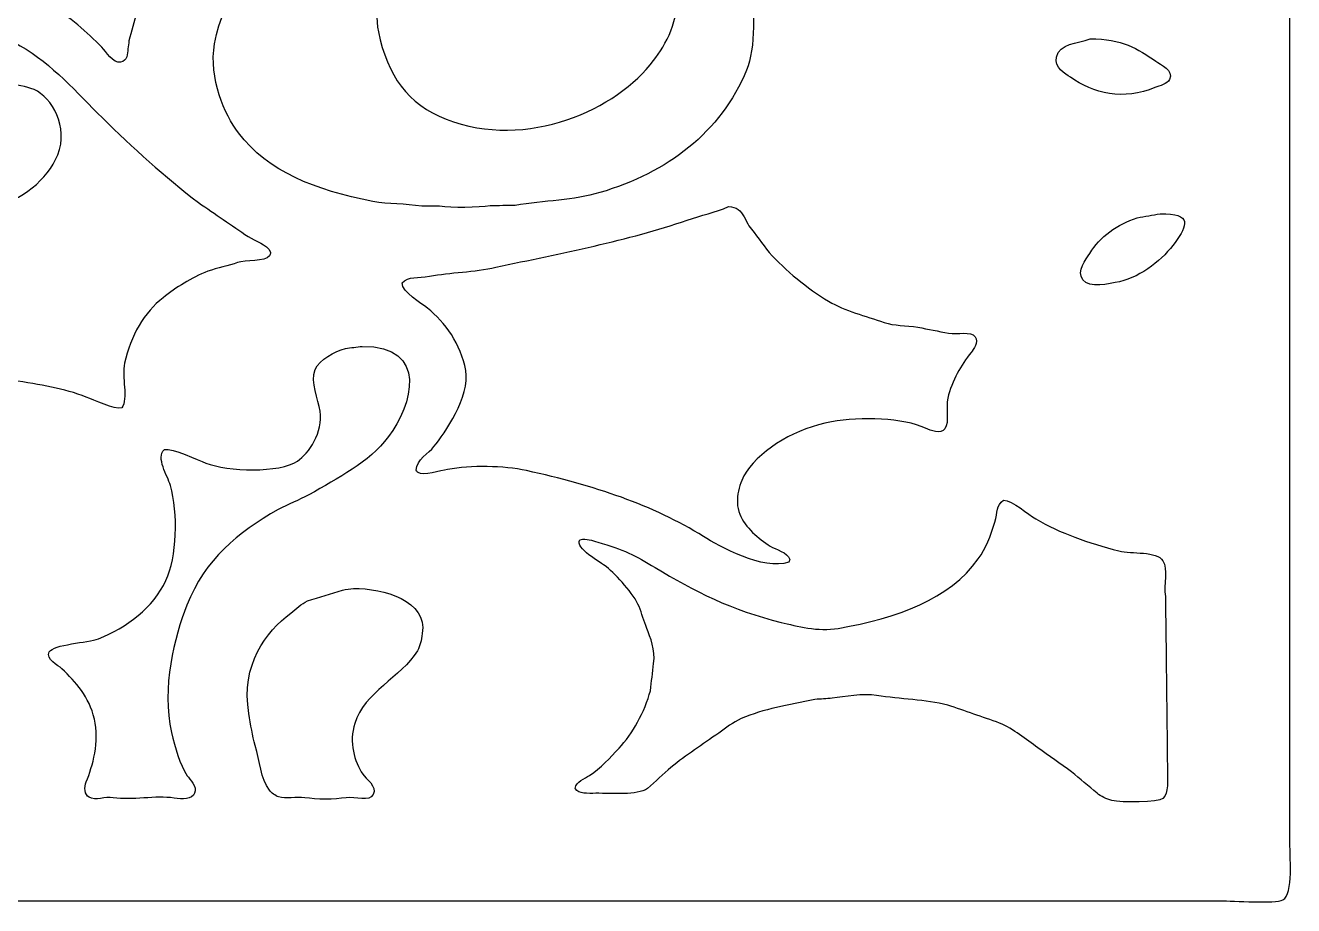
# Model space of a CAD drawing. Header units: centimetres. Extents: x -21.9 to -17, y -9 to 2.3.
# Drawn here: x -20.133 to -17.022, y -9.009 to -6.851 of the extents above; entities that cross this region are included whole.
import ezdxf

# ---------------------------------------------------------------- set-up
doc = ezdxf.new("R2010")
doc.units = ezdxf.units.CM
doc.header["$MEASUREMENT"] = 0
doc.layers.add('layer 1', color=7, linetype='Continuous')

msp = doc.modelspace()

# ---------------------------------------------------------------- linework, layer by layer
at = {"layer": 'layer 1', "color": 250, "lineweight": 30}
for points, knots in [([(-21.87559, 2.29281), (-20.66356, 2.28924), (-19.43876, 2.28987), (-18.2218, 2.28987), (-18.2218, 2.28987), (-17.92483, 2.28987), (-17.62777, 2.28987), (-17.3308, 2.28987), (-17.3308, 2.28987), (-17.25943, 2.28987), (-17.18805, 2.28987), (-17.11668, 2.28987), (-17.11668, 2.28987), (-17.08796, 2.28987), (-17.0516, 2.29621), (-17.03873, 2.2791), (-17.03873, 2.2791), (-17.02287, 2.258), (-17.03182, 2.15605), (-17.03182, 2.11653), (-17.03182, 2.11653), (-17.03182, 1.97094), (-17.03182, 1.82532), (-17.03182, 1.67973), (-17.03182, 1.67973), (-17.03182, 1.11895), (-17.03182, 0.55799), (-17.03182, -0.0028), (-17.03182, -0.0028), (-17.03182, -2.15814), (-17.03182, -4.31413), (-17.03182, -6.46947), (-17.03182, -6.46947), (-17.03182, -7.10892), (-17.03182, -7.74857), (-17.03182, -8.38803), (-17.03182, -8.38803), (-17.03182, -8.54014), (-17.03182, -8.69229), (-17.03182, -8.8444), (-17.03182, -8.8444), (-17.03182, -8.88635), (-17.02225, -8.98139), (-17.0486, -8.99522), (-17.0486, -8.99522), (-17.06745, -9.00512), (-17.16914, -8.99719), (-17.20253, -8.99718), (-17.20253, -8.99718), (-17.33342, -8.99718), (-17.46435, -8.99718), (-17.59524, -8.99718), (-17.59524, -8.99718), (-18.0698, -8.99718), (-18.5445, -8.99718), (-19.01906, -8.99718), (-19.01906, -8.99718), (-19.74521, -8.99718), (-20.47157, -8.99718), (-21.19772, -8.99718), (-21.19772, -8.99718), (-21.37399, -8.99718), (-21.55032, -8.99718), (-21.7266, -8.99718), (-21.7266, -8.99718), (-21.77076, -8.99719), (-21.88663, -9.00917), (-21.9042, -8.98543), (-21.9042, -8.98543), (-21.91923, -8.96513), (-21.9121, -8.88265), (-21.9121, -8.84832), (-21.9121, -8.84832), (-21.9121, -8.72983), (-21.9121, -8.61131), (-21.9121, -8.49282), (-21.9121, -8.49282), (-21.9121, -8.03616), (-21.9121, -7.57936), (-21.9121, -7.1227), (-21.9121, -7.1227), (-21.9121, -5.37114), (-21.9121, -3.61905), (-21.9121, -1.86749), (-21.9121, -1.86749), (-21.9121, -0.81185), (-21.9121, 0.24411), (-21.9121, 1.29974), (-21.9121, 1.29974), (-21.9121, 1.54848), (-21.9121, 1.79728), (-21.9121, 2.04601), (-21.9121, 2.04601), (-21.9121, 2.09889), (-21.9121, 2.15179), (-21.9121, 2.20467), (-21.9121, 2.20467), (-21.91212, 2.2281), (-21.91796, 2.25672), (-21.90815, 2.27322), (-21.90815, 2.27322), (-21.90044, 2.2862), (-21.89055, 2.28652), (-21.87559, 2.29281)], [0, 0, 0, 0, 0.037037, 0.037037, 0.037037, 0.037037, 0.0740741, 0.0740741, 0.0740741, 0.0740741, 0.1111111, 0.1111111, 0.1111111, 0.1111111, 0.1481481, 0.1481481, 0.1481481, 0.1481481, 0.1851852, 0.1851852, 0.1851852, 0.1851852, 0.2222222, 0.2222222, 0.2222222, 0.2222222, 0.2592593, 0.2592593, 0.2592593, 0.2592593, 0.2962963, 0.2962963, 0.2962963, 0.2962963, 0.3333333, 0.3333333, 0.3333333, 0.3333333, 0.3703704, 0.3703704, 0.3703704, 0.3703704, 0.4074074, 0.4074074, 0.4074074, 0.4074074, 0.4444444, 0.4444444, 0.4444444, 0.4444444, 0.4814815, 0.4814815, 0.4814815, 0.4814815, 0.5185185, 0.5185185, 0.5185185, 0.5185185, 0.5555556, 0.5555556, 0.5555556, 0.5555556, 0.5925926, 0.5925926, 0.5925926, 0.5925926, 0.6296296, 0.6296296, 0.6296296, 0.6296296, 0.6666667, 0.6666667, 0.6666667, 0.6666667, 0.7037037, 0.7037037, 0.7037037, 0.7037037, 0.7407407, 0.7407407, 0.7407407, 0.7407407, 0.7777778, 0.7777778, 0.7777778, 0.7777778, 0.8148148, 0.8148148, 0.8148148, 0.8148148, 0.8518519, 0.8518519, 0.8518519, 0.8518519, 0.8888889, 0.8888889, 0.8888889, 0.8888889, 0.9259259, 0.9259259, 0.9259259, 0.9259259, 1, 1, 1, 1]), ([(-20.72706, -5.55965), (-20.74679, -5.56259), (-20.76653, -5.56553), (-20.78626, -5.56847), (-20.78626, -5.56847), (-20.83564, -5.58102), (-20.89055, -5.5973), (-20.93723, -5.61156), (-20.93723, -5.61156), (-20.95268, -5.61547), (-20.96814, -5.61939), (-20.9836, -5.62331), (-20.9836, -5.62331), (-21.07798, -5.66017), (-21.16528, -5.70244), (-21.24212, -5.7565), (-21.24212, -5.7565), (-21.27293, -5.77817), (-21.29906, -5.80544), (-21.32698, -5.82995), (-21.32698, -5.82995), (-21.37719, -5.87403), (-21.3991, -5.90948), (-21.4217, -5.98175), (-21.4217, -5.98175), (-21.42742, -6.00003), (-21.43731, -6.02394), (-21.43256, -6.05129), (-21.43256, -6.05129), (-21.38884, -6.30269), (-21.23716, -6.38993), (-20.98558, -6.43519), (-20.98558, -6.43519), (-20.95992, -6.43682), (-20.93426, -6.43846), (-20.90861, -6.44009), (-20.90861, -6.44009), (-20.88066, -6.44009), (-20.8527, -6.44009), (-20.82474, -6.44009), (-20.82474, -6.44009), (-20.80304, -6.43846), (-20.78132, -6.43682), (-20.75962, -6.43519), (-20.75962, -6.43519), (-20.71131, -6.42587), (-20.66038, -6.40457), (-20.63628, -6.37056), (-20.63628, -6.37056), (-20.60819, -6.3309), (-20.6074, -6.25833), (-20.64615, -6.22757), (-20.64615, -6.22757), (-20.66704, -6.21098), (-20.69203, -6.20014), (-20.71719, -6.18742), (-20.71719, -6.18742), (-20.81419, -6.13838), (-20.96401, -6.14272), (-21.05465, -6.08752), (-21.05465, -6.08752), (-21.09299, -6.06417), (-21.13107, -6.02528), (-21.14542, -5.97881), (-21.14542, -5.97881), (-21.1474, -5.9651), (-21.14937, -5.95139), (-21.15134, -5.93768), (-21.15134, -5.93768), (-21.16224, -5.88523), (-21.15036, -5.83789), (-21.12766, -5.80547), (-21.12766, -5.80547), (-21.05463, -5.70114), (-20.8859, -5.66635), (-20.73199, -5.64094), (-20.73199, -5.64094), (-20.69466, -5.63477), (-20.62498, -5.63501), (-20.58892, -5.64094), (-20.58892, -5.64094), (-20.57346, -5.64159), (-20.558, -5.64224), (-20.54254, -5.6429), (-20.54254, -5.6429), (-20.30559, -5.69498), (-20.12, -5.78709), (-20.05215, -6.00722), (-20.05215, -6.00722), (-20.01916, -6.11423), (-20.0724, -6.23672), (-20.11036, -6.30102), (-20.11036, -6.30102), (-20.11924, -6.31734), (-20.12812, -6.33367), (-20.137, -6.34999), (-20.137, -6.34999), (-20.15966, -6.38079), (-20.19101, -6.4094), (-20.22087, -6.43323), (-20.22087, -6.43323), (-20.24206, -6.45015), (-20.26106, -6.47061), (-20.28304, -6.4871), (-20.28304, -6.4871), (-20.38249, -6.56173), (-20.49228, -6.62423), (-20.63233, -6.65849), (-20.63233, -6.65849), (-20.66204, -6.66575), (-20.69029, -6.6732), (-20.72212, -6.67905), (-20.72212, -6.67905), (-20.7522, -6.68458), (-20.78605, -6.68101), (-20.81882, -6.68101), (-20.81882, -6.68101), (-20.84603, -6.68101), (-20.87291, -6.68185), (-20.89677, -6.67709), (-20.89677, -6.67709), (-21.02134, -6.65228), (-21.1276, -6.61895), (-21.22239, -6.56447), (-21.22239, -6.56447), (-21.24436, -6.55184), (-21.32899, -6.49045), (-21.35165, -6.49395), (-21.35165, -6.49395), (-21.35197, -6.49624), (-21.3523, -6.49853), (-21.35263, -6.50081), (-21.35263, -6.50081), (-21.33814, -6.53507), (-21.28458, -6.56955), (-21.26087, -6.59874), (-21.26087, -6.59874), (-21.22502, -6.63955), (-21.18916, -6.68036), (-21.15332, -6.72116), (-21.15332, -6.72116), (-21.13433, -6.7461), (-21.12055, -6.77372), (-21.10398, -6.80147), (-21.10398, -6.80147), (-21.08043, -6.84091), (-21.04701, -6.91599), (-21.06846, -6.98559), (-21.06846, -6.98559), (-21.07987, -7.02263), (-21.10494, -7.0499), (-21.12667, -7.07667), (-21.12667, -7.07667), (-21.18774, -7.15191), (-21.28494, -7.18269), (-21.39506, -7.20986), (-21.39506, -7.20986), (-21.43281, -7.21918), (-21.48439, -7.21573), (-21.52629, -7.21574), (-21.52629, -7.21574), (-21.54955, -7.21574), (-21.57742, -7.21134), (-21.58846, -7.22553), (-21.58846, -7.22553), (-21.59667, -7.23608), (-21.59628, -7.25811), (-21.59339, -7.27548), (-21.59339, -7.27548), (-21.58977, -7.31889), (-21.58615, -7.36232), (-21.58254, -7.40573), (-21.58254, -7.40573), (-21.57873, -7.42855), (-21.58886, -7.4532), (-21.5776, -7.46841), (-21.5776, -7.46841), (-21.56345, -7.48753), (-21.51872, -7.47851), (-21.48781, -7.47918), (-21.48781, -7.47918), (-21.43762, -7.48027), (-21.39618, -7.49137), (-21.35559, -7.50367), (-21.35559, -7.50367), (-21.32312, -7.51351), (-21.29576, -7.53368), (-21.27172, -7.55264), (-21.27172, -7.55264), (-21.2617, -7.56054), (-21.25044, -7.58078), (-21.22929, -7.57614), (-21.22929, -7.57614), (-21.20701, -7.57125), (-21.19122, -7.54034), (-21.17897, -7.52423), (-21.17897, -7.52423), (-21.1546, -7.49219), (-21.1214, -7.46424), (-21.08918, -7.44001), (-21.08918, -7.44001), (-20.98669, -7.36294), (-20.81638, -7.31866), (-20.64713, -7.3646), (-20.64713, -7.3646), (-20.62375, -7.37095), (-20.6003, -7.37273), (-20.58004, -7.38125), (-20.58004, -7.38125), (-20.48074, -7.42301), (-20.38899, -7.48391), (-20.34619, -7.58104), (-20.34619, -7.58104), (-20.3385, -7.59847), (-20.3352, -7.61959), (-20.33139, -7.64078), (-20.33139, -7.64078), (-20.32544, -7.6738), (-20.3361, -7.71665), (-20.31363, -7.73284), (-20.31363, -7.73284), (-20.29305, -7.74766), (-20.20962, -7.71367), (-20.16364, -7.72108), (-20.16364, -7.72108), (-20.09548, -7.73208), (-20.03788, -7.74021), (-19.98308, -7.76222), (-19.98308, -7.76222), (-19.96483, -7.76955), (-19.91356, -7.7928), (-19.89625, -7.78866), (-19.89625, -7.78866), (-19.87949, -7.76556), (-19.89677, -7.71318), (-19.88934, -7.67897), (-19.88934, -7.67897), (-19.8746, -7.61108), (-19.84091, -7.55497), (-19.79461, -7.51836), (-19.79461, -7.51836), (-19.76258, -7.49303), (-19.72616, -7.46979), (-19.68509, -7.45372), (-19.68509, -7.45372), (-19.66184, -7.44462), (-19.63415, -7.44002), (-19.61207, -7.43218), (-19.61207, -7.43218), (-19.59471, -7.42601), (-19.54307, -7.43055), (-19.53412, -7.41553), (-19.53412, -7.41553), (-19.53185, -7.41302), (-19.53145, -7.41156), (-19.53116, -7.40671), (-19.53116, -7.40671), (-19.54168, -7.38619), (-19.56703, -7.38026), (-19.58642, -7.36852), (-19.58642, -7.36852), (-19.62687, -7.34077), (-19.66733, -7.31302), (-19.70778, -7.28527), (-19.70778, -7.28527), (-19.79055, -7.22134), (-19.86988, -7.15084), (-19.94361, -7.07765), (-19.94361, -7.07765), (-20.00619, -7.01552), (-20.06622, -6.94607), (-20.1449, -6.90039), (-20.1449, -6.90039), (-20.20545, -6.86522), (-20.36451, -6.82118), (-20.41822, -6.89255), (-20.41822, -6.89255), (-20.45868, -6.94632), (-20.37218, -6.98023), (-20.33139, -6.99049), (-20.33139, -6.99049), (-20.28579, -7.00195), (-20.22599, -6.98547), (-20.17845, -6.99342), (-20.17845, -6.99342), (-20.1555, -6.99727), (-20.13046, -6.99973), (-20.11135, -7.00812), (-20.11135, -7.00812), (-20.06729, -7.02746), (-20.02545, -7.10001), (-20.05313, -7.16775), (-20.05313, -7.16775), (-20.10488, -7.29438), (-20.29556, -7.351), (-20.46459, -7.30094), (-20.46459, -7.30094), (-20.58861, -7.26421), (-20.69847, -7.19561), (-20.74284, -7.08059), (-20.74284, -7.08059), (-20.75034, -7.06114), (-20.74888, -7.03486), (-20.75271, -7.01203), (-20.75271, -7.01203), (-20.76571, -6.93453), (-20.69991, -6.86157), (-20.66193, -6.83183), (-20.66193, -6.83183), (-20.59382, -6.77849), (-20.53667, -6.75068), (-20.43795, -6.72606), (-20.43795, -6.72606), (-20.40374, -6.71753), (-20.33334, -6.70618), (-20.28797, -6.71529), (-20.28797, -6.71529), (-20.20095, -6.73276), (-20.13061, -6.75918), (-20.06892, -6.80049), (-20.06892, -6.80049), (-20.0251, -6.82983), (-19.98132, -6.86726), (-19.9446, -6.9043), (-19.9446, -6.9043), (-19.93489, -6.91409), (-19.91748, -6.94484), (-19.89921, -6.94054), (-19.89921, -6.94054), (-19.89078, -6.93912), (-19.88614, -6.93455), (-19.88342, -6.92781), (-19.88342, -6.92781), (-19.88177, -6.91475), (-19.88013, -6.90169), (-19.87849, -6.88863), (-19.87849, -6.88863), (-19.87191, -6.86513), (-19.86533, -6.84162), (-19.85875, -6.81812), (-19.85875, -6.81812), (-19.83255, -6.73491), (-19.77293, -6.65261), (-19.71173, -6.60364), (-19.71173, -6.60364), (-19.54925, -6.47363), (-19.25579, -6.36738), (-18.96479, -6.44009), (-18.96479, -6.44009), (-18.88604, -6.45977), (-18.80774, -6.48879), (-18.74574, -6.52725), (-18.74574, -6.52725), (-18.72015, -6.54313), (-18.69786, -6.56467), (-18.6747, -6.58308), (-18.6747, -6.58308), (-18.61858, -6.62766), (-18.55574, -6.68007), (-18.53952, -6.76328), (-18.53952, -6.76328), (-18.52469, -6.83933), (-18.56303, -6.89779), (-18.59181, -6.93662), (-18.59181, -6.93662), (-18.68015, -7.0558), (-18.90228, -7.15823), (-19.10096, -7.08059), (-19.10096, -7.08059), (-19.19383, -7.04429), (-19.24515, -6.97357), (-19.26672, -6.86611), (-19.26672, -6.86611), (-19.27875, -6.8062), (-19.25839, -6.72549), (-19.28942, -6.68591), (-19.28942, -6.68591), (-19.3177, -6.64984), (-19.41011, -6.64432), (-19.46505, -6.66142), (-19.46505, -6.66142), (-19.57493, -6.69562), (-19.64668, -6.77358), (-19.66832, -6.89549), (-19.66832, -6.89549), (-19.68357, -6.98143), (-19.64337, -7.07023), (-19.6101, -7.11389), (-19.6101, -7.11389), (-19.53657, -7.21038), (-19.42309, -7.25391), (-19.28054, -7.28233), (-19.28054, -7.28233), (-19.24186, -7.29005), (-19.20181, -7.28735), (-19.16016, -7.29409), (-19.16016, -7.29409), (-19.14569, -7.29409), (-19.13122, -7.29409), (-19.11674, -7.29409), (-19.11674, -7.29409), (-19.08745, -7.29867), (-19.02141, -7.29777), (-18.99242, -7.29311), (-18.99242, -7.29311), (-18.97203, -7.29278), (-18.95163, -7.29245), (-18.93124, -7.29213), (-18.93124, -7.29213), (-18.86075, -7.28064), (-18.78632, -7.27926), (-18.72403, -7.26079), (-18.72403, -7.26079), (-18.55693, -7.21123), (-18.4276, -7.11345), (-18.36388, -6.96013), (-18.36388, -6.96013), (-18.34279, -6.90937), (-18.34014, -6.8008), (-18.36191, -6.74859), (-18.36191, -6.74859), (-18.41516, -6.62085), (-18.53422, -6.53633), (-18.64904, -6.46947), (-18.64904, -6.46947), (-18.72803, -6.42348), (-18.80987, -6.39315), (-18.89868, -6.35587), (-18.89868, -6.35587), (-18.97904, -6.32213), (-19.06678, -6.28852), (-19.15227, -6.26087), (-19.15227, -6.26087), (-19.27286, -6.22186), (-19.3913, -6.19053), (-19.50551, -6.14432), (-19.50551, -6.14432), (-19.5382, -6.1311), (-19.56977, -6.11101), (-19.60122, -6.09732), (-19.60122, -6.09732), (-19.62852, -6.08491), (-19.65582, -6.0725), (-19.68312, -6.0601), (-19.68312, -6.0601), (-19.73179, -6.02811), (-19.78048, -5.99611), (-19.82915, -5.96412), (-19.82915, -5.96412), (-19.95446, -5.88225), (-20.07361, -5.79868), (-20.2041, -5.72124), (-20.2041, -5.72124), (-20.34549, -5.63734), (-20.50222, -5.5596), (-20.72706, -5.55965)], [0, 0, 0, 0, 0.0086957, 0.0086957, 0.0086957, 0.0086957, 0.0173913, 0.0173913, 0.0173913, 0.0173913, 0.026087, 0.026087, 0.026087, 0.026087, 0.0347826, 0.0347826, 0.0347826, 0.0347826, 0.0434783, 0.0434783, 0.0434783, 0.0434783, 0.0521739, 0.0521739, 0.0521739, 0.0521739, 0.0608696, 0.0608696, 0.0608696, 0.0608696, 0.0695652, 0.0695652, 0.0695652, 0.0695652, 0.0782609, 0.0782609, 0.0782609, 0.0782609, 0.0869565, 0.0869565, 0.0869565, 0.0869565, 0.0956522, 0.0956522, 0.0956522, 0.0956522, 0.1043478, 0.1043478, 0.1043478, 0.1043478, 0.1130435, 0.1130435, 0.1130435, 0.1130435, 0.1217391, 0.1217391, 0.1217391, 0.1217391, 0.1304348, 0.1304348, 0.1304348, 0.1304348, 0.1391304, 0.1391304, 0.1391304, 0.1391304, 0.1478261, 0.1478261, 0.1478261, 0.1478261, 0.1565217, 0.1565217, 0.1565217, 0.1565217, 0.1652174, 0.1652174, 0.1652174, 0.1652174, 0.173913, 0.173913, 0.173913, 0.173913, 0.1826087, 0.1826087, 0.1826087, 0.1826087, 0.1913043, 0.1913043, 0.1913043, 0.1913043, 0.2, 0.2, 0.2, 0.2, 0.2086957, 0.2086957, 0.2086957, 0.2086957, 0.2173913, 0.2173913, 0.2173913, 0.2173913, 0.226087, 0.226087, 0.226087, 0.226087, 0.2347826, 0.2347826, 0.2347826, 0.2347826, 0.2434783, 0.2434783, 0.2434783, 0.2434783, 0.2521739, 0.2521739, 0.2521739, 0.2521739, 0.2608696, 0.2608696, 0.2608696, 0.2608696, 0.2695652, 0.2695652, 0.2695652, 0.2695652, 0.2782609, 0.2782609, 0.2782609, 0.2782609, 0.2869565, 0.2869565, 0.2869565, 0.2869565, 0.2956522, 0.2956522, 0.2956522, 0.2956522, 0.3043478, 0.3043478, 0.3043478, 0.3043478, 0.3130435, 0.3130435, 0.3130435, 0.3130435, 0.3217391, 0.3217391, 0.3217391, 0.3217391, 0.3304348, 0.3304348, 0.3304348, 0.3304348, 0.3391304, 0.3391304, 0.3391304, 0.3391304, 0.3478261, 0.3478261, 0.3478261, 0.3478261, 0.3565217, 0.3565217, 0.3565217, 0.3565217, 0.3652174, 0.3652174, 0.3652174, 0.3652174, 0.373913, 0.373913, 0.373913, 0.373913, 0.3826087, 0.3826087, 0.3826087, 0.3826087, 0.3913043, 0.3913043, 0.3913043, 0.3913043, 0.4, 0.4, 0.4, 0.4, 0.4086957, 0.4086957, 0.4086957, 0.4086957, 0.4173913, 0.4173913, 0.4173913, 0.4173913, 0.426087, 0.426087, 0.426087, 0.426087, 0.4347826, 0.4347826, 0.4347826, 0.4347826, 0.4434783, 0.4434783, 0.4434783, 0.4434783, 0.4521739, 0.4521739, 0.4521739, 0.4521739, 0.4608696, 0.4608696, 0.4608696, 0.4608696, 0.4695652, 0.4695652, 0.4695652, 0.4695652, 0.4782609, 0.4782609, 0.4782609, 0.4782609, 0.4869565, 0.4869565, 0.4869565, 0.4869565, 0.4956522, 0.4956522, 0.4956522, 0.4956522, 0.5043478, 0.5043478, 0.5043478, 0.5043478, 0.5130435, 0.5130435, 0.5130435, 0.5130435, 0.5217391, 0.5217391, 0.5217391, 0.5217391, 0.5304348, 0.5304348, 0.5304348, 0.5304348, 0.5391304, 0.5391304, 0.5391304, 0.5391304, 0.5478261, 0.5478261, 0.5478261, 0.5478261, 0.5565217, 0.5565217, 0.5565217, 0.5565217, 0.5652174, 0.5652174, 0.5652174, 0.5652174, 0.573913, 0.573913, 0.573913, 0.573913, 0.5826087, 0.5826087, 0.5826087, 0.5826087, 0.5913043, 0.5913043, 0.5913043, 0.5913043, 0.6, 0.6, 0.6, 0.6, 0.6086957, 0.6086957, 0.6086957, 0.6086957, 0.6173913, 0.6173913, 0.6173913, 0.6173913, 0.626087, 0.626087, 0.626087, 0.626087, 0.6347826, 0.6347826, 0.6347826, 0.6347826, 0.6434783, 0.6434783, 0.6434783, 0.6434783, 0.6521739, 0.6521739, 0.6521739, 0.6521739, 0.6608696, 0.6608696, 0.6608696, 0.6608696, 0.6695652, 0.6695652, 0.6695652, 0.6695652, 0.6782609, 0.6782609, 0.6782609, 0.6782609, 0.6869565, 0.6869565, 0.6869565, 0.6869565, 0.6956522, 0.6956522, 0.6956522, 0.6956522, 0.7043478, 0.7043478, 0.7043478, 0.7043478, 0.7130435, 0.7130435, 0.7130435, 0.7130435, 0.7217391, 0.7217391, 0.7217391, 0.7217391, 0.7304348, 0.7304348, 0.7304348, 0.7304348, 0.7391304, 0.7391304, 0.7391304, 0.7391304, 0.7478261, 0.7478261, 0.7478261, 0.7478261, 0.7565217, 0.7565217, 0.7565217, 0.7565217, 0.7652174, 0.7652174, 0.7652174, 0.7652174, 0.773913, 0.773913, 0.773913, 0.773913, 0.7826087, 0.7826087, 0.7826087, 0.7826087, 0.7913043, 0.7913043, 0.7913043, 0.7913043, 0.8, 0.8, 0.8, 0.8, 0.8086957, 0.8086957, 0.8086957, 0.8086957, 0.8173913, 0.8173913, 0.8173913, 0.8173913, 0.826087, 0.826087, 0.826087, 0.826087, 0.8347826, 0.8347826, 0.8347826, 0.8347826, 0.8434783, 0.8434783, 0.8434783, 0.8434783, 0.8521739, 0.8521739, 0.8521739, 0.8521739, 0.8608696, 0.8608696, 0.8608696, 0.8608696, 0.8695652, 0.8695652, 0.8695652, 0.8695652, 0.8782609, 0.8782609, 0.8782609, 0.8782609, 0.8869565, 0.8869565, 0.8869565, 0.8869565, 0.8956522, 0.8956522, 0.8956522, 0.8956522, 0.9043478, 0.9043478, 0.9043478, 0.9043478, 0.9130435, 0.9130435, 0.9130435, 0.9130435, 0.9217391, 0.9217391, 0.9217391, 0.9217391, 0.9304348, 0.9304348, 0.9304348, 0.9304348, 0.9391304, 0.9391304, 0.9391304, 0.9391304, 0.9478261, 0.9478261, 0.9478261, 0.9478261, 0.9565217, 0.9565217, 0.9565217, 0.9565217, 0.9652174, 0.9652174, 0.9652174, 0.9652174, 0.973913, 0.973913, 0.973913, 0.973913, 0.9826087, 0.9826087, 0.9826087, 0.9826087, 1, 1, 1, 1]), ([(-17.52123, -6.88374), (-17.55377, -6.89636), (-17.59563, -6.89336), (-17.60412, -6.92879), (-17.60412, -6.92879), (-17.61016, -6.954), (-17.58185, -6.96882), (-17.56958, -6.97776), (-17.56958, -6.97776), (-17.51516, -7.01738), (-17.43788, -7.0355), (-17.36237, -7.00322), (-17.36237, -7.00322), (-17.35015, -6.99799), (-17.33256, -6.99505), (-17.32685, -6.98363), (-17.32685, -6.98363), (-17.31554, -6.96103), (-17.34885, -6.94664), (-17.3604, -6.93858), (-17.3604, -6.93858), (-17.40448, -6.90782), (-17.44361, -6.883), (-17.52123, -6.88374)], [0, 0, 0, 0, 0.1428571, 0.1428571, 0.1428571, 0.1428571, 0.2857143, 0.2857143, 0.2857143, 0.2857143, 0.4285714, 0.4285714, 0.4285714, 0.4285714, 0.5714286, 0.5714286, 0.5714286, 0.5714286, 0.7142857, 0.7142857, 0.7142857, 0.7142857, 1, 1, 1, 1]), ([(-18.40829, -7.29507), (-18.44071, -7.30947), (-18.47465, -7.31606), (-18.50992, -7.32836), (-18.50992, -7.32836), (-18.65387, -7.37857), (-18.81662, -7.40852), (-18.97861, -7.44393), (-18.97861, -7.44393), (-19.03178, -7.45555), (-19.09035, -7.45659), (-19.14141, -7.46547), (-19.14141, -7.46547), (-19.16993, -7.47043), (-19.19316, -7.46524), (-19.20851, -7.48212), (-19.20851, -7.48212), (-19.2084, -7.5046), (-19.16149, -7.53177), (-19.14635, -7.54382), (-19.14635, -7.54382), (-19.10312, -7.57822), (-19.06465, -7.63234), (-19.05261, -7.6966), (-19.05261, -7.6966), (-19.04054, -7.76099), (-19.10482, -7.85136), (-19.13056, -7.88366), (-19.13056, -7.88366), (-19.14345, -7.89983), (-19.17309, -7.91546), (-19.17397, -7.94144), (-19.17397, -7.94144), (-19.17237, -7.94458), (-19.17215, -7.94554), (-19.16904, -7.94732), (-19.16904, -7.94732), (-19.15842, -7.95683), (-19.11299, -7.94235), (-19.09701, -7.93948), (-19.09701, -7.93948), (-19.03953, -7.92916), (-18.96003, -7.93014), (-18.90362, -7.94242), (-18.90362, -7.94242), (-18.73695, -7.9787), (-18.59389, -8.0269), (-18.46946, -8.10401), (-18.46946, -8.10401), (-18.43126, -8.12769), (-18.32305, -8.18892), (-18.26028, -8.16669), (-18.26028, -8.16669), (-18.25874, -8.16356), (-18.25748, -8.16195), (-18.25831, -8.15886), (-18.25831, -8.15886), (-18.26327, -8.14362), (-18.29275, -8.13558), (-18.30567, -8.12752), (-18.30567, -8.12752), (-18.33454, -8.1095), (-18.3672, -8.08202), (-18.38066, -8.04917), (-18.38066, -8.04917), (-18.3951, -8.01393), (-18.37959, -7.96819), (-18.36487, -7.94634), (-18.36487, -7.94634), (-18.3235, -7.88492), (-18.24138, -7.83897), (-18.15569, -7.82294), (-18.15569, -7.82294), (-18.08252, -7.80925), (-17.97935, -7.81285), (-17.9248, -7.83861), (-17.9248, -7.83861), (-17.91256, -7.84438), (-17.88748, -7.85406), (-17.87744, -7.83959), (-17.87744, -7.83959), (-17.8662, -7.82339), (-17.87551, -7.78684), (-17.87053, -7.76516), (-17.87053, -7.76516), (-17.86044, -7.72128), (-17.83711, -7.68338), (-17.8133, -7.65253), (-17.8133, -7.65253), (-17.80727, -7.64472), (-17.79366, -7.62803), (-17.80343, -7.61433), (-17.80343, -7.61433), (-17.81421, -7.59924), (-17.8457, -7.60916), (-17.86856, -7.60552), (-17.86856, -7.60552), (-17.89355, -7.60062), (-17.91855, -7.59573), (-17.94355, -7.59083), (-17.94355, -7.59083), (-17.97342, -7.58567), (-18.00172, -7.58757), (-18.02643, -7.57908), (-18.02643, -7.57908), (-18.07214, -7.56338), (-18.12299, -7.55039), (-18.1626, -7.52717), (-18.1626, -7.52717), (-18.21576, -7.49601), (-18.26753, -7.45165), (-18.30863, -7.40769), (-18.30863, -7.40769), (-18.32507, -7.38582), (-18.34152, -7.36394), (-18.35796, -7.34208), (-18.35796, -7.34208), (-18.36613, -7.32914), (-18.37252, -7.31088), (-18.38461, -7.30192), (-18.38461, -7.30192), (-18.39073, -7.29738), (-18.39777, -7.29531), (-18.40829, -7.29507)], [0, 0, 0, 0, 0.03125, 0.03125, 0.03125, 0.03125, 0.0625, 0.0625, 0.0625, 0.0625, 0.09375, 0.09375, 0.09375, 0.09375, 0.125, 0.125, 0.125, 0.125, 0.15625, 0.15625, 0.15625, 0.15625, 0.1875, 0.1875, 0.1875, 0.1875, 0.21875, 0.21875, 0.21875, 0.21875, 0.25, 0.25, 0.25, 0.25, 0.28125, 0.28125, 0.28125, 0.28125, 0.3125, 0.3125, 0.3125, 0.3125, 0.34375, 0.34375, 0.34375, 0.34375, 0.375, 0.375, 0.375, 0.375, 0.40625, 0.40625, 0.40625, 0.40625, 0.4375, 0.4375, 0.4375, 0.4375, 0.46875, 0.46875, 0.46875, 0.46875, 0.5, 0.5, 0.5, 0.5, 0.53125, 0.53125, 0.53125, 0.53125, 0.5625, 0.5625, 0.5625, 0.5625, 0.59375, 0.59375, 0.59375, 0.59375, 0.625, 0.625, 0.625, 0.625, 0.65625, 0.65625, 0.65625, 0.65625, 0.6875, 0.6875, 0.6875, 0.6875, 0.71875, 0.71875, 0.71875, 0.71875, 0.75, 0.75, 0.75, 0.75, 0.78125, 0.78125, 0.78125, 0.78125, 0.8125, 0.8125, 0.8125, 0.8125, 0.84375, 0.84375, 0.84375, 0.84375, 0.875, 0.875, 0.875, 0.875, 0.90625, 0.90625, 0.90625, 0.90625, 0.9375, 0.9375, 0.9375, 0.9375, 1, 1, 1, 1]), ([(-17.34955, -7.31269), (-17.36829, -7.31596), (-17.38704, -7.31922), (-17.40579, -7.32249), (-17.40579, -7.32249), (-17.45463, -7.3378), (-17.49748, -7.36958), (-17.52222, -7.40965), (-17.52222, -7.40965), (-17.53152, -7.42471), (-17.55552, -7.45233), (-17.53899, -7.47429), (-17.53899, -7.47429), (-17.52297, -7.49559), (-17.47545, -7.48493), (-17.4492, -7.47918), (-17.4492, -7.47918), (-17.39465, -7.46724), (-17.34076, -7.42206), (-17.31304, -7.38321), (-17.31304, -7.38321), (-17.28316, -7.34133), (-17.26969, -7.31112), (-17.34955, -7.31269)], [0, 0, 0, 0, 0.1428571, 0.1428571, 0.1428571, 0.1428571, 0.2857143, 0.2857143, 0.2857143, 0.2857143, 0.4285714, 0.4285714, 0.4285714, 0.4285714, 0.5714286, 0.5714286, 0.5714286, 0.5714286, 0.7142857, 0.7142857, 0.7142857, 0.7142857, 1, 1, 1, 1]), ([(-19.30619, -7.63784), (-19.32001, -7.63947), (-19.33382, -7.6411), (-19.34764, -7.64274), (-19.34764, -7.64274), (-19.37372, -7.65002), (-19.41215, -7.67049), (-19.42164, -7.69464), (-19.42164, -7.69464), (-19.43374, -7.72545), (-19.41475, -7.76769), (-19.4098, -7.7965), (-19.4098, -7.7965), (-19.40084, -7.84863), (-19.43831, -7.90045), (-19.46505, -7.91891), (-19.46505, -7.91891), (-19.50846, -7.94888), (-19.63597, -7.94486), (-19.69002, -7.92381), (-19.69002, -7.92381), (-19.70912, -7.91637), (-19.77232, -7.88706), (-19.79165, -7.89051), (-19.79165, -7.89051), (-19.81318, -7.91129), (-19.78368, -7.95474), (-19.77685, -7.97866), (-19.77685, -7.97866), (-19.75736, -8.0469), (-19.76109, -8.15498), (-19.78771, -8.21174), (-19.78771, -8.21174), (-19.8187, -8.27783), (-19.88358, -8.32774), (-19.95348, -8.35473), (-19.95348, -8.35473), (-19.97861, -8.36443), (-20.06441, -8.36846), (-20.07385, -8.38705), (-20.07385, -8.38705), (-20.08356, -8.40508), (-20.05191, -8.41997), (-20.04327, -8.42818), (-20.04327, -8.42818), (-20.00817, -8.46149), (-19.97645, -8.49634), (-19.96334, -8.55158), (-19.96334, -8.55158), (-19.95003, -8.60768), (-19.9676, -8.66709), (-19.98308, -8.70534), (-19.98308, -8.70534), (-19.98862, -8.71903), (-19.9876, -8.73695), (-19.97617, -8.74353), (-19.97617, -8.74353), (-19.96059, -8.7525), (-19.93666, -8.74144), (-19.91697, -8.74451), (-19.91697, -8.74451), (-19.87081, -8.7517), (-19.81226, -8.7383), (-19.76797, -8.74549), (-19.76797, -8.74549), (-19.74775, -8.74877), (-19.72318, -8.74832), (-19.71765, -8.73374), (-19.71765, -8.73374), (-19.71025, -8.71645), (-19.72933, -8.69971), (-19.73541, -8.69065), (-19.73541, -8.69065), (-19.75396, -8.66303), (-19.76573, -8.62123), (-19.77389, -8.58488), (-19.77389, -8.58488), (-19.7989, -8.47357), (-19.76714, -8.35076), (-19.7364, -8.27246), (-19.7364, -8.27246), (-19.69163, -8.15844), (-19.61263, -8.09593), (-19.51242, -8.03742), (-19.51242, -8.03742), (-19.48742, -8.02567), (-19.46242, -8.01391), (-19.43743, -8.00216), (-19.43743, -8.00216), (-19.36505, -7.96004), (-19.29138, -7.92394), (-19.24206, -7.85917), (-19.24206, -7.85917), (-19.18375, -7.7826), (-19.14211, -7.63594), (-19.30619, -7.63784)], [0, 0, 0, 0, 0.04, 0.04, 0.04, 0.04, 0.08, 0.08, 0.08, 0.08, 0.12, 0.12, 0.12, 0.12, 0.16, 0.16, 0.16, 0.16, 0.2, 0.2, 0.2, 0.2, 0.24, 0.24, 0.24, 0.24, 0.28, 0.28, 0.28, 0.28, 0.32, 0.32, 0.32, 0.32, 0.36, 0.36, 0.36, 0.36, 0.4, 0.4, 0.4, 0.4, 0.44, 0.44, 0.44, 0.44, 0.48, 0.48, 0.48, 0.48, 0.52, 0.52, 0.52, 0.52, 0.56, 0.56, 0.56, 0.56, 0.6, 0.6, 0.6, 0.6, 0.64, 0.64, 0.64, 0.64, 0.68, 0.68, 0.68, 0.68, 0.72, 0.72, 0.72, 0.72, 0.76, 0.76, 0.76, 0.76, 0.8, 0.8, 0.8, 0.8, 0.84, 0.84, 0.84, 0.84, 0.88, 0.88, 0.88, 0.88, 0.92, 0.92, 0.92, 0.92, 1, 1, 1, 1]), ([(-17.73338, -8.01489), (-17.75231, -8.02732), (-17.74777, -8.04444), (-17.75508, -8.06876), (-17.75508, -8.06876), (-17.76545, -8.10323), (-17.77699, -8.13289), (-17.79554, -8.15886), (-17.79554, -8.15886), (-17.8666, -8.25834), (-17.99284, -8.30372), (-18.13891, -8.32926), (-18.13891, -8.32926), (-18.18876, -8.33798), (-18.24102, -8.32374), (-18.27903, -8.31457), (-18.27903, -8.31457), (-18.39837, -8.28579), (-18.49487, -8.23675), (-18.58787, -8.1804), (-18.58787, -8.1804), (-18.63583, -8.15134), (-18.66633, -8.13505), (-18.72897, -8.11772), (-18.72897, -8.11772), (-18.74228, -8.11404), (-18.75637, -8.10791), (-18.77238, -8.11185), (-18.77238, -8.11185), (-18.78606, -8.13314), (-18.72189, -8.16687), (-18.70726, -8.17844), (-18.70726, -8.17844), (-18.68214, -8.19831), (-18.64056, -8.2451), (-18.62734, -8.2754), (-18.62734, -8.2754), (-18.62109, -8.29335), (-18.61484, -8.31131), (-18.60859, -8.32926), (-18.60859, -8.32926), (-18.60014, -8.35098), (-18.58648, -8.38282), (-18.59181, -8.41545), (-18.59181, -8.41545), (-18.59445, -8.43764), (-18.59708, -8.45985), (-18.59971, -8.48204), (-18.59971, -8.48204), (-18.61301, -8.5334), (-18.64419, -8.58855), (-18.67667, -8.62307), (-18.67667, -8.62307), (-18.69858, -8.64635), (-18.72162, -8.6717), (-18.7487, -8.68967), (-18.7487, -8.68967), (-18.76094, -8.69778), (-18.78228, -8.7041), (-18.78422, -8.72198), (-18.78422, -8.72198), (-18.78389, -8.72231), (-18.78357, -8.72264), (-18.78324, -8.72296), (-18.78324, -8.72296), (-18.7771, -8.73544), (-18.75241, -8.73387), (-18.7339, -8.73374), (-18.7339, -8.73374), (-18.69218, -8.73344), (-18.6339, -8.73968), (-18.60662, -8.72198), (-18.60662, -8.72198), (-18.58754, -8.70468), (-18.56846, -8.68738), (-18.54939, -8.67008), (-18.54939, -8.67008), (-18.51158, -8.6402), (-18.47256, -8.61421), (-18.43197, -8.58585), (-18.43197, -8.58585), (-18.4148, -8.57386), (-18.39695, -8.5593), (-18.37671, -8.5506), (-18.37671, -8.5506), (-18.32169, -8.52694), (-18.26264, -8.51681), (-18.19614, -8.50359), (-18.19614, -8.50359), (-18.182, -8.50261), (-18.16786, -8.50163), (-18.15371, -8.50065), (-18.15371, -8.50065), (-18.12462, -8.4961), (-18.07728, -8.48863), (-18.04518, -8.4938), (-18.04518, -8.4938), (-17.9858, -8.50335), (-17.92583, -8.50347), (-17.87053, -8.5173), (-17.87053, -8.5173), (-17.8281, -8.53199), (-17.78567, -8.54668), (-17.74324, -8.56137), (-17.74324, -8.56137), (-17.70796, -8.5767), (-17.67914, -8.60107), (-17.64951, -8.62209), (-17.64951, -8.62209), (-17.62188, -8.64168), (-17.59425, -8.66127), (-17.56662, -8.68085), (-17.56662, -8.68085), (-17.5459, -8.69848), (-17.52518, -8.71611), (-17.50446, -8.73374), (-17.50446, -8.73374), (-17.49438, -8.74108), (-17.48158, -8.74801), (-17.46795, -8.75136), (-17.46795, -8.75136), (-17.4452, -8.75696), (-17.35305, -8.75574), (-17.34264, -8.74647), (-17.34264, -8.74647), (-17.32871, -8.73406), (-17.33178, -8.70093), (-17.33178, -8.67498), (-17.33178, -8.67498), (-17.33244, -8.61426), (-17.3331, -8.55353), (-17.33376, -8.49282), (-17.33376, -8.49282), (-17.33474, -8.41219), (-17.33573, -8.33154), (-17.33672, -8.25092), (-17.33672, -8.25092), (-17.34145, -8.22205), (-17.32991, -8.18401), (-17.34264, -8.16375), (-17.34264, -8.16375), (-17.35835, -8.13876), (-17.41851, -8.14743), (-17.45118, -8.13927), (-17.45118, -8.13927), (-17.52562, -8.12067), (-17.59522, -8.09513), (-17.65444, -8.06092), (-17.65444, -8.06092), (-17.67354, -8.04989), (-17.71165, -8.01538), (-17.73338, -8.01489)], [0, 0, 0, 0, 0.025641, 0.025641, 0.025641, 0.025641, 0.0512821, 0.0512821, 0.0512821, 0.0512821, 0.0769231, 0.0769231, 0.0769231, 0.0769231, 0.1025641, 0.1025641, 0.1025641, 0.1025641, 0.1282051, 0.1282051, 0.1282051, 0.1282051, 0.1538462, 0.1538462, 0.1538462, 0.1538462, 0.1794872, 0.1794872, 0.1794872, 0.1794872, 0.2051282, 0.2051282, 0.2051282, 0.2051282, 0.2307692, 0.2307692, 0.2307692, 0.2307692, 0.2564103, 0.2564103, 0.2564103, 0.2564103, 0.2820513, 0.2820513, 0.2820513, 0.2820513, 0.3076923, 0.3076923, 0.3076923, 0.3076923, 0.3333333, 0.3333333, 0.3333333, 0.3333333, 0.3589744, 0.3589744, 0.3589744, 0.3589744, 0.3846154, 0.3846154, 0.3846154, 0.3846154, 0.4102564, 0.4102564, 0.4102564, 0.4102564, 0.4358974, 0.4358974, 0.4358974, 0.4358974, 0.4615385, 0.4615385, 0.4615385, 0.4615385, 0.4871795, 0.4871795, 0.4871795, 0.4871795, 0.5128205, 0.5128205, 0.5128205, 0.5128205, 0.5384615, 0.5384615, 0.5384615, 0.5384615, 0.5641026, 0.5641026, 0.5641026, 0.5641026, 0.5897436, 0.5897436, 0.5897436, 0.5897436, 0.6153846, 0.6153846, 0.6153846, 0.6153846, 0.6410256, 0.6410256, 0.6410256, 0.6410256, 0.6666667, 0.6666667, 0.6666667, 0.6666667, 0.6923077, 0.6923077, 0.6923077, 0.6923077, 0.7179487, 0.7179487, 0.7179487, 0.7179487, 0.7435897, 0.7435897, 0.7435897, 0.7435897, 0.7692308, 0.7692308, 0.7692308, 0.7692308, 0.7948718, 0.7948718, 0.7948718, 0.7948718, 0.8205128, 0.8205128, 0.8205128, 0.8205128, 0.8461538, 0.8461538, 0.8461538, 0.8461538, 0.8717949, 0.8717949, 0.8717949, 0.8717949, 0.8974359, 0.8974359, 0.8974359, 0.8974359, 0.9230769, 0.9230769, 0.9230769, 0.9230769, 0.9487179, 0.9487179, 0.9487179, 0.9487179, 1, 1, 1, 1]), ([(-19.3279, -8.23133), (-19.33678, -8.23263), (-19.34566, -8.23394), (-19.35454, -8.23525), (-19.35454, -8.23525), (-19.38315, -8.24406), (-19.41177, -8.25288), (-19.44039, -8.26169), (-19.44039, -8.26169), (-19.45591, -8.26877), (-19.46879, -8.28211), (-19.48183, -8.29205), (-19.48183, -8.29205), (-19.5426, -8.33837), (-19.60422, -8.41747), (-19.58445, -8.53787), (-19.58445, -8.53787), (-19.57978, -8.56625), (-19.57581, -8.59248), (-19.56866, -8.61621), (-19.56866, -8.61621), (-19.55692, -8.65516), (-19.55565, -8.69717), (-19.53412, -8.7259), (-19.53412, -8.7259), (-19.52924, -8.73242), (-19.51984, -8.73972), (-19.51143, -8.74255), (-19.51143, -8.74255), (-19.49358, -8.74855), (-19.46815, -8.74129), (-19.44729, -8.74451), (-19.44729, -8.74451), (-19.41828, -8.74899), (-19.37477, -8.74913), (-19.34566, -8.74451), (-19.34566, -8.74451), (-19.32275, -8.74087), (-19.28891, -8.75588), (-19.27955, -8.73667), (-19.27955, -8.73667), (-19.26872, -8.71691), (-19.29787, -8.69743), (-19.30521, -8.68673), (-19.30521, -8.68673), (-19.326, -8.65642), (-19.3391, -8.60804), (-19.32494, -8.56235), (-19.32494, -8.56235), (-19.30118, -8.48567), (-19.21101, -8.44953), (-19.17101, -8.38411), (-19.17101, -8.38411), (-19.16358, -8.37194), (-19.16212, -8.3591), (-19.15917, -8.342), (-19.15917, -8.342), (-19.14533, -8.26176), (-19.25427, -8.23084), (-19.3279, -8.23133)], [0, 0, 0, 0, 0.0625, 0.0625, 0.0625, 0.0625, 0.125, 0.125, 0.125, 0.125, 0.1875, 0.1875, 0.1875, 0.1875, 0.25, 0.25, 0.25, 0.25, 0.3125, 0.3125, 0.3125, 0.3125, 0.375, 0.375, 0.375, 0.375, 0.4375, 0.4375, 0.4375, 0.4375, 0.5, 0.5, 0.5, 0.5, 0.5625, 0.5625, 0.5625, 0.5625, 0.625, 0.625, 0.625, 0.625, 0.6875, 0.6875, 0.6875, 0.6875, 0.75, 0.75, 0.75, 0.75, 0.8125, 0.8125, 0.8125, 0.8125, 0.875, 0.875, 0.875, 0.875, 1, 1, 1, 1])]:
    msp.add_open_spline(points, degree=3, knots=knots, dxfattribs=at)

doc.saveas('drawing.dxf')
